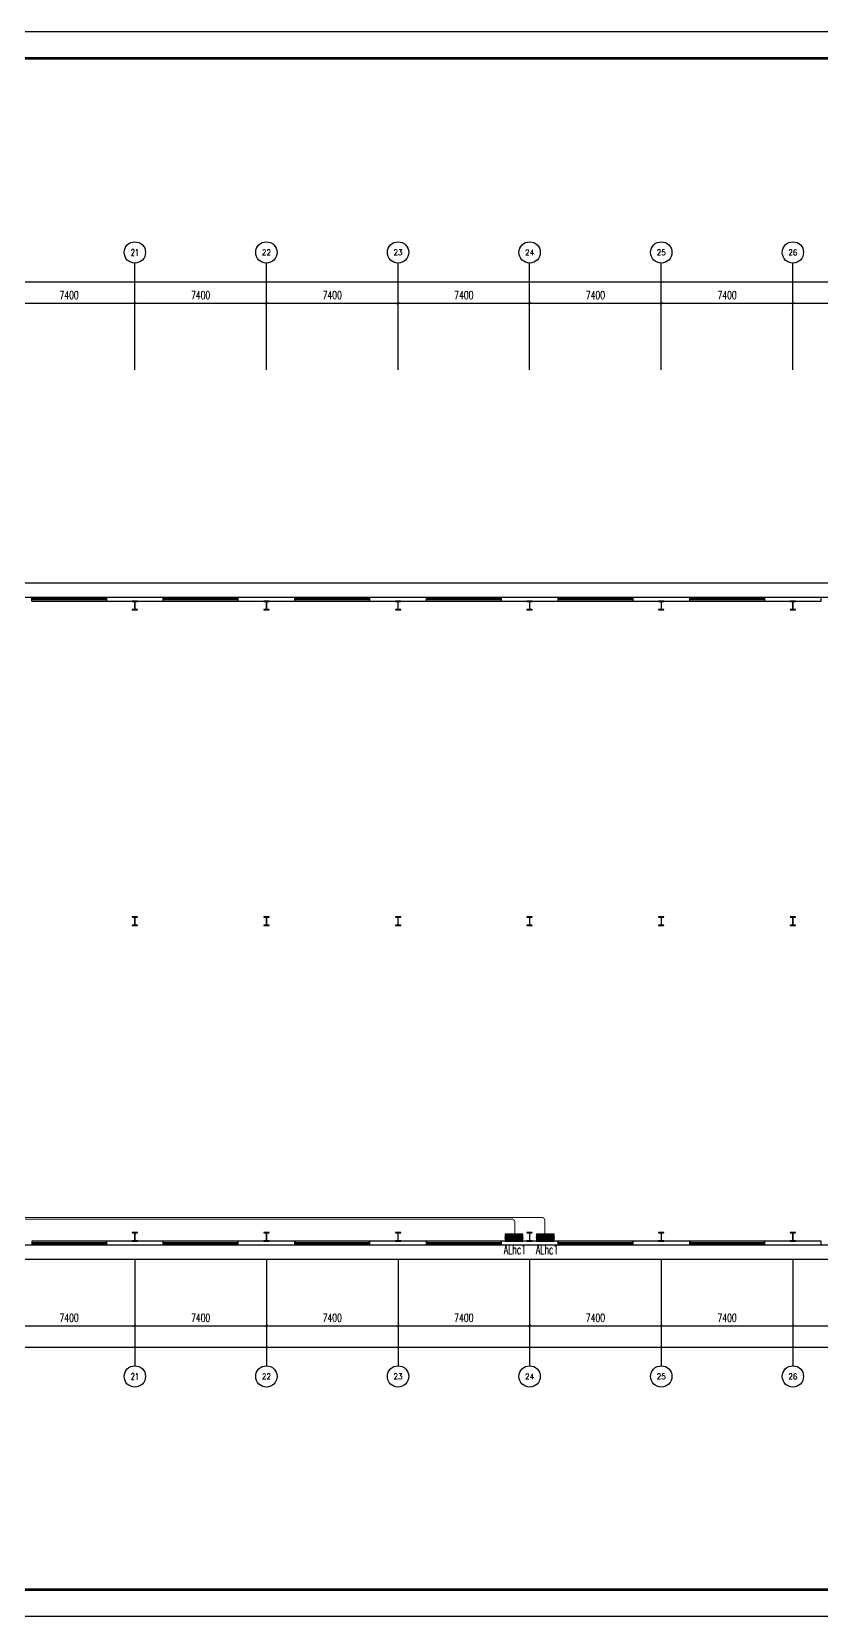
# Model space of a CAD drawing. Extents: x 1751103 to 2598738, y -609732 to 659428.
# Drawn here: x 2250048 to 2294448, y -166613 to -77513 of the extents above; entities that cross this region are included whole.
import ezdxf
from ezdxf.enums import TextEntityAlignment as Align

# ---------------------------------------------------------------- set-up
doc = ezdxf.new("R2010")
doc.units = 0
doc.header["$LTSCALE"] = 1000
doc.header["$MEASUREMENT"] = 0
doc.layers.get('0').update_dxf_attribs({"linetype": 'CONTINUOUS'})
doc.layers.get('DEFPOINTS').update_dxf_attribs({"linetype": 'CONTINUOUS'})
for name, color, linetype in [('AXIS', 3, 'CONTINUOUS'), ('AXIS_TEXT', 7, 'CONTINUOUS'), ('COLUMN', 99, 'CONTINUOUS'), ('EQUIP-箱柜', 3, 'CONTINUOUS'), ('GROUND', 2, 'CONTINUOUS'), ('PUB_TITLE', 4, 'CONTINUOUS'), ('WALL', 9, 'CONTINUOUS'), ('WINDOW', 99, 'CONTINUOUS'), ('WIRE-照明', 1, 'CONTINUOUS')]:
    doc.layers.add(name, color=color, linetype=linetype)
doc.styles.add('_TCH_AXIS', font='COMPLEX', dxfattribs={"bigfont": 'GBCBIG'})
doc.styles.add('_TCH_LABEL', font='COMPLEX', dxfattribs={"bigfont": 'GBCBIG'})
doc.styles.add('COMPLEX', font='COMPLEX')
doc.styles.add('DIM_FONT', font='SIMPLEX', dxfattribs={"width": 0.7, "bigfont": 'GBCBIG'})
doc.styles.add('STY53', font='COMPLEX', dxfattribs={"width": 0.6, "bigfont": 'HZTXT'})
doc.dimstyles.new('DIMN150', dxfattribs={"dimscale": 1.5, "dimtxt": 300, "dimasz": 100, "dimexe": 250, "dimexo": 300, "dimgap": 150, "dimtad": 1, "dimdec": 0, "dimzin": 0, "dimtxsty": 'DIM_FONT', "dimblk": 'ARCHTICK', "dimcen": 0.09, "dimclrt": 7, "dimazin": 3, "dimtfac": 1, "dimtdec": 0, "dimtix": 1, "dimtmove": 0, "dimatfit": 3, "dimtolj": 1, "dimtzin": 0})

# ---------------------------------------------------------------- blocks, each defined once
blk = doc.blocks.new('$WINLIB2D$00000001')
for p, q in [((-0.5, 0.5), (0.5, 0.5)), ((-0.5, 0.5), (-0.5, -0.5)), ((0.5, -0.5), (0.5, 0.5)), ((0.5, 0.167), (-0.5, 0.167)), ((0.5, -0.167), (-0.5, -0.167)), ((-0.5, -0.5), (0.5, -0.5))]:
    blk.add_line(p, q)
blk = doc.blocks.new('_AXISO')
blk.add_circle((0, 0), 0.5)
at = {"layer": 'AXIS_TEXT', "style": 'COMPLEX', "width": 1.041667}
blk.add_attdef('A', text='', height=0.56, dxfattribs=at).set_placement((-0.25, -0.28), (0.25, -0.28), align=Align.FIT)
blk = doc.blocks.new('_ARCHTICK')
at = {"color": 0, "linetype": 'BYBLOCK', "const_width": 0.15}
blk.add_lwpolyline([(-0.5, -0.5), (0.5, 0.5)], dxfattribs=at)
blk = doc.blocks.new('*D46')
at = {"layer": 'AXIS', "color": 0}
for p, q in [((2107648, 43042), (2107648, 38167)), ((2315248, 43042), (2315248, 38167)), ((2107648, 38542), (2315248, 38542))]:
    blk.add_line(p, q, dxfattribs=at)
at = {"layer": 'DEFPOINTS', "color": 0}
for p in [(2107648, 43492), (2315248, 43492), (2315248, 38542)]:
    blk.add_point(p, dxfattribs=at)
at = {"layer": 'AXIS', "color": 0, "xscale": 150, "yscale": 150, "zscale": 150, "rotation": 180}
blk.add_blockref('_ARCHTICK', (2107648, 38542), dxfattribs=at)
at = {"layer": 'AXIS', "color": 0, "xscale": 150, "yscale": 150, "zscale": 150}
blk.add_blockref('_ARCHTICK', (2315248, 38542), dxfattribs=at)
at = {"layer": 'AXIS', "color": 7, "insert": (2211448, 38992), "char_height": 450, "attachment_point": 5, "style": 'DIM_FONT'}
blk.add_mtext('\\A1;207600', dxfattribs=at)
blk = doc.blocks.new('*D67')
at = {"layer": 'AXIS', "color": 0}
for p, q in [((2248448, 43042), (2248448, 39367)), ((2255848, 43042), (2255848, 39367)), ((2248448, 39742), (2255848, 39742))]:
    blk.add_line(p, q, dxfattribs=at)
at = {"layer": 'DEFPOINTS', "color": 0}
for p in [(2248448, 43492), (2255848, 43492), (2255848, 39742)]:
    blk.add_point(p, dxfattribs=at)
at = {"layer": 'AXIS', "color": 0, "xscale": 150, "yscale": 150, "zscale": 150, "rotation": 180}
blk.add_blockref('_ARCHTICK', (2248448, 39742), dxfattribs=at)
at = {"layer": 'AXIS', "color": 0, "xscale": 150, "yscale": 150, "zscale": 150}
blk.add_blockref('_ARCHTICK', (2255848, 39742), dxfattribs=at)
at = {"layer": 'AXIS', "color": 7, "insert": (2252148, 40192), "char_height": 450, "attachment_point": 5, "style": 'DIM_FONT'}
blk.add_mtext('\\A1;7400', dxfattribs=at)
blk = doc.blocks.new('*D68')
at = {"layer": 'AXIS', "color": 0}
for p, q in [((2255848, 43042), (2255848, 39367)), ((2263248, 43042), (2263248, 39367)), ((2255848, 39742), (2263248, 39742))]:
    blk.add_line(p, q, dxfattribs=at)
at = {"layer": 'DEFPOINTS', "color": 0}
for p in [(2255848, 43492), (2263248, 43492), (2263248, 39742)]:
    blk.add_point(p, dxfattribs=at)
at = {"layer": 'AXIS', "color": 0, "xscale": 150, "yscale": 150, "zscale": 150, "rotation": 180}
blk.add_blockref('_ARCHTICK', (2255848, 39742), dxfattribs=at)
at = {"layer": 'AXIS', "color": 0, "xscale": 150, "yscale": 150, "zscale": 150}
blk.add_blockref('_ARCHTICK', (2263248, 39742), dxfattribs=at)
at = {"layer": 'AXIS', "color": 7, "insert": (2259548, 40192), "char_height": 450, "attachment_point": 5, "style": 'DIM_FONT'}
blk.add_mtext('\\A1;7400', dxfattribs=at)
blk = doc.blocks.new('*D69')
at = {"layer": 'AXIS', "color": 0}
for p, q in [((2263248, 43042), (2263248, 39367)), ((2270648, 43042), (2270648, 39367)), ((2263248, 39742), (2270648, 39742))]:
    blk.add_line(p, q, dxfattribs=at)
at = {"layer": 'DEFPOINTS', "color": 0}
for p in [(2263248, 43492), (2270648, 43492), (2270648, 39742)]:
    blk.add_point(p, dxfattribs=at)
at = {"layer": 'AXIS', "color": 0, "xscale": 150, "yscale": 150, "zscale": 150, "rotation": 180}
blk.add_blockref('_ARCHTICK', (2263248, 39742), dxfattribs=at)
at = {"layer": 'AXIS', "color": 0, "xscale": 150, "yscale": 150, "zscale": 150}
blk.add_blockref('_ARCHTICK', (2270648, 39742), dxfattribs=at)
at = {"layer": 'AXIS', "color": 7, "insert": (2266948, 40192), "char_height": 450, "attachment_point": 5, "style": 'DIM_FONT'}
blk.add_mtext('\\A1;7400', dxfattribs=at)
blk = doc.blocks.new('*D70')
at = {"layer": 'AXIS', "color": 0}
for p, q in [((2270648, 43042), (2270648, 39367)), ((2278048, 43042), (2278048, 39367)), ((2270648, 39742), (2278048, 39742))]:
    blk.add_line(p, q, dxfattribs=at)
at = {"layer": 'DEFPOINTS', "color": 0}
for p in [(2270648, 43492), (2278048, 43492), (2278048, 39742)]:
    blk.add_point(p, dxfattribs=at)
at = {"layer": 'AXIS', "color": 0, "xscale": 150, "yscale": 150, "zscale": 150, "rotation": 180}
blk.add_blockref('_ARCHTICK', (2270648, 39742), dxfattribs=at)
at = {"layer": 'AXIS', "color": 0, "xscale": 150, "yscale": 150, "zscale": 150}
blk.add_blockref('_ARCHTICK', (2278048, 39742), dxfattribs=at)
at = {"layer": 'AXIS', "color": 7, "insert": (2274348, 40192), "char_height": 450, "attachment_point": 5, "style": 'DIM_FONT'}
blk.add_mtext('\\A1;7400', dxfattribs=at)
blk = doc.blocks.new('*D71')
at = {"layer": 'AXIS', "color": 0}
for p, q in [((2278048, 43042), (2278048, 39367)), ((2285448, 43042), (2285448, 39367)), ((2278048, 39742), (2285448, 39742))]:
    blk.add_line(p, q, dxfattribs=at)
at = {"layer": 'DEFPOINTS', "color": 0}
for p in [(2278048, 43492), (2285448, 43492), (2285448, 39742)]:
    blk.add_point(p, dxfattribs=at)
at = {"layer": 'AXIS', "color": 0, "xscale": 150, "yscale": 150, "zscale": 150, "rotation": 180}
blk.add_blockref('_ARCHTICK', (2278048, 39742), dxfattribs=at)
at = {"layer": 'AXIS', "color": 0, "xscale": 150, "yscale": 150, "zscale": 150}
blk.add_blockref('_ARCHTICK', (2285448, 39742), dxfattribs=at)
at = {"layer": 'AXIS', "color": 7, "insert": (2281748, 40192), "char_height": 450, "attachment_point": 5, "style": 'DIM_FONT'}
blk.add_mtext('\\A1;7400', dxfattribs=at)
blk = doc.blocks.new('*D72')
at = {"layer": 'AXIS', "color": 0}
for p, q in [((2285448, 43042), (2285448, 39367)), ((2292848, 43042), (2292848, 39367)), ((2285448, 39742), (2292848, 39742))]:
    blk.add_line(p, q, dxfattribs=at)
at = {"layer": 'DEFPOINTS', "color": 0}
for p in [(2285448, 43492), (2292848, 43492), (2292848, 39742)]:
    blk.add_point(p, dxfattribs=at)
at = {"layer": 'AXIS', "color": 0, "xscale": 150, "yscale": 150, "zscale": 150, "rotation": 180}
blk.add_blockref('_ARCHTICK', (2285448, 39742), dxfattribs=at)
at = {"layer": 'AXIS', "color": 0, "xscale": 150, "yscale": 150, "zscale": 150}
blk.add_blockref('_ARCHTICK', (2292848, 39742), dxfattribs=at)
at = {"layer": 'AXIS', "color": 7, "insert": (2289148, 40192), "char_height": 450, "attachment_point": 5, "style": 'DIM_FONT'}
blk.add_mtext('\\A1;7400', dxfattribs=at)
blk = doc.blocks.new('*D73')
at = {"layer": 'AXIS', "color": 0}
for p, q in [((2292848, 43042), (2292848, 39367)), ((2300248, 43042), (2300248, 39367)), ((2292848, 39742), (2300248, 39742))]:
    blk.add_line(p, q, dxfattribs=at)
at = {"layer": 'DEFPOINTS', "color": 0}
for p in [(2292848, 43492), (2300248, 43492), (2300248, 39742)]:
    blk.add_point(p, dxfattribs=at)
at = {"layer": 'AXIS', "color": 0, "xscale": 150, "yscale": 150, "zscale": 150, "rotation": 180}
blk.add_blockref('_ARCHTICK', (2292848, 39742), dxfattribs=at)
at = {"layer": 'AXIS', "color": 0, "xscale": 150, "yscale": 150, "zscale": 150}
blk.add_blockref('_ARCHTICK', (2300248, 39742), dxfattribs=at)
at = {"layer": 'AXIS', "color": 7, "insert": (2296548, 40192), "char_height": 450, "attachment_point": 5, "style": 'DIM_FONT'}
blk.add_mtext('\\A1;7400', dxfattribs=at)
blk = doc.blocks.new('*D99')
at = {"layer": 'AXIS', "color": 0}
for p, q in [((2107648, 93942), (2107648, 98817)), ((2107648, 98442), (2315248, 98442)), ((2315248, 93942), (2315248, 98817))]:
    blk.add_line(p, q, dxfattribs=at)
at = {"layer": 'DEFPOINTS', "color": 0}
for p in [(2315248, 98442), (2107648, 93492), (2315248, 93492)]:
    blk.add_point(p, dxfattribs=at)
at = {"layer": 'AXIS', "color": 0, "xscale": 150, "yscale": 150, "zscale": 150, "rotation": 180}
blk.add_blockref('_ARCHTICK', (2107648, 98442), dxfattribs=at)
at = {"layer": 'AXIS', "color": 0, "xscale": 150, "yscale": 150, "zscale": 150}
blk.add_blockref('_ARCHTICK', (2315248, 98442), dxfattribs=at)
at = {"layer": 'AXIS', "color": 7, "insert": (2211448, 98892), "char_height": 450, "attachment_point": 5, "style": 'DIM_FONT'}
blk.add_mtext('\\A1;207600', dxfattribs=at)
blk = doc.blocks.new('*D120')
at = {"layer": 'AXIS', "color": 0}
for p, q in [((2248448, 93942), (2248448, 97617)), ((2248448, 97242), (2255848, 97242)), ((2255848, 93942), (2255848, 97617))]:
    blk.add_line(p, q, dxfattribs=at)
at = {"layer": 'DEFPOINTS', "color": 0}
for p in [(2255848, 97242), (2248448, 93492), (2255848, 93492)]:
    blk.add_point(p, dxfattribs=at)
at = {"layer": 'AXIS', "color": 0, "xscale": 150, "yscale": 150, "zscale": 150, "rotation": 180}
blk.add_blockref('_ARCHTICK', (2248448, 97242), dxfattribs=at)
at = {"layer": 'AXIS', "color": 0, "xscale": 150, "yscale": 150, "zscale": 150}
blk.add_blockref('_ARCHTICK', (2255848, 97242), dxfattribs=at)
at = {"layer": 'AXIS', "color": 7, "insert": (2252148, 97692), "char_height": 450, "attachment_point": 5, "style": 'DIM_FONT'}
blk.add_mtext('\\A1;7400', dxfattribs=at)
blk = doc.blocks.new('*D121')
at = {"layer": 'AXIS', "color": 0}
for p, q in [((2255848, 93942), (2255848, 97617)), ((2255848, 97242), (2263248, 97242)), ((2263248, 93942), (2263248, 97617))]:
    blk.add_line(p, q, dxfattribs=at)
at = {"layer": 'DEFPOINTS', "color": 0}
for p in [(2263248, 97242), (2255848, 93492), (2263248, 93492)]:
    blk.add_point(p, dxfattribs=at)
at = {"layer": 'AXIS', "color": 0, "xscale": 150, "yscale": 150, "zscale": 150, "rotation": 180}
blk.add_blockref('_ARCHTICK', (2255848, 97242), dxfattribs=at)
at = {"layer": 'AXIS', "color": 0, "xscale": 150, "yscale": 150, "zscale": 150}
blk.add_blockref('_ARCHTICK', (2263248, 97242), dxfattribs=at)
at = {"layer": 'AXIS', "color": 7, "insert": (2259548, 97692), "char_height": 450, "attachment_point": 5, "style": 'DIM_FONT'}
blk.add_mtext('\\A1;7400', dxfattribs=at)
blk = doc.blocks.new('*D122')
at = {"layer": 'AXIS', "color": 0}
for p, q in [((2263248, 93942), (2263248, 97617)), ((2263248, 97242), (2270648, 97242)), ((2270648, 93942), (2270648, 97617))]:
    blk.add_line(p, q, dxfattribs=at)
at = {"layer": 'DEFPOINTS', "color": 0}
for p in [(2270648, 97242), (2263248, 93492), (2270648, 93492)]:
    blk.add_point(p, dxfattribs=at)
at = {"layer": 'AXIS', "color": 0, "xscale": 150, "yscale": 150, "zscale": 150, "rotation": 180}
blk.add_blockref('_ARCHTICK', (2263248, 97242), dxfattribs=at)
at = {"layer": 'AXIS', "color": 0, "xscale": 150, "yscale": 150, "zscale": 150}
blk.add_blockref('_ARCHTICK', (2270648, 97242), dxfattribs=at)
at = {"layer": 'AXIS', "color": 7, "insert": (2266948, 97692), "char_height": 450, "attachment_point": 5, "style": 'DIM_FONT'}
blk.add_mtext('\\A1;7400', dxfattribs=at)
blk = doc.blocks.new('*D123')
at = {"layer": 'AXIS', "color": 0}
for p, q in [((2270648, 93942), (2270648, 97617)), ((2270648, 97242), (2278048, 97242)), ((2278048, 93942), (2278048, 97617))]:
    blk.add_line(p, q, dxfattribs=at)
at = {"layer": 'DEFPOINTS', "color": 0}
for p in [(2278048, 97242), (2270648, 93492), (2278048, 93492)]:
    blk.add_point(p, dxfattribs=at)
at = {"layer": 'AXIS', "color": 0, "xscale": 150, "yscale": 150, "zscale": 150, "rotation": 180}
blk.add_blockref('_ARCHTICK', (2270648, 97242), dxfattribs=at)
at = {"layer": 'AXIS', "color": 0, "xscale": 150, "yscale": 150, "zscale": 150}
blk.add_blockref('_ARCHTICK', (2278048, 97242), dxfattribs=at)
at = {"layer": 'AXIS', "color": 7, "insert": (2274348, 97692), "char_height": 450, "attachment_point": 5, "style": 'DIM_FONT'}
blk.add_mtext('\\A1;7400', dxfattribs=at)
blk = doc.blocks.new('*D124')
at = {"layer": 'AXIS', "color": 0}
for p, q in [((2278048, 93942), (2278048, 97617)), ((2278048, 97242), (2285448, 97242)), ((2285448, 93942), (2285448, 97617))]:
    blk.add_line(p, q, dxfattribs=at)
at = {"layer": 'DEFPOINTS', "color": 0}
for p in [(2285448, 97242), (2278048, 93492), (2285448, 93492)]:
    blk.add_point(p, dxfattribs=at)
at = {"layer": 'AXIS', "color": 0, "xscale": 150, "yscale": 150, "zscale": 150, "rotation": 180}
blk.add_blockref('_ARCHTICK', (2278048, 97242), dxfattribs=at)
at = {"layer": 'AXIS', "color": 0, "xscale": 150, "yscale": 150, "zscale": 150}
blk.add_blockref('_ARCHTICK', (2285448, 97242), dxfattribs=at)
at = {"layer": 'AXIS', "color": 7, "insert": (2281748, 97692), "char_height": 450, "attachment_point": 5, "style": 'DIM_FONT'}
blk.add_mtext('\\A1;7400', dxfattribs=at)
blk = doc.blocks.new('*D125')
at = {"layer": 'AXIS', "color": 0}
for p, q in [((2285448, 93942), (2285448, 97617)), ((2285448, 97242), (2292848, 97242)), ((2292848, 93942), (2292848, 97617))]:
    blk.add_line(p, q, dxfattribs=at)
at = {"layer": 'DEFPOINTS', "color": 0}
for p in [(2292848, 97242), (2285448, 93492), (2292848, 93492)]:
    blk.add_point(p, dxfattribs=at)
at = {"layer": 'AXIS', "color": 0, "xscale": 150, "yscale": 150, "zscale": 150, "rotation": 180}
blk.add_blockref('_ARCHTICK', (2285448, 97242), dxfattribs=at)
at = {"layer": 'AXIS', "color": 0, "xscale": 150, "yscale": 150, "zscale": 150}
blk.add_blockref('_ARCHTICK', (2292848, 97242), dxfattribs=at)
at = {"layer": 'AXIS', "color": 7, "insert": (2289148, 97692), "char_height": 450, "attachment_point": 5, "style": 'DIM_FONT'}
blk.add_mtext('\\A1;7400', dxfattribs=at)
blk = doc.blocks.new('*D126')
at = {"layer": 'AXIS', "color": 0}
for p, q in [((2292848, 93942), (2292848, 97617)), ((2292848, 97242), (2300248, 97242)), ((2300248, 93942), (2300248, 97617))]:
    blk.add_line(p, q, dxfattribs=at)
at = {"layer": 'DEFPOINTS', "color": 0}
for p in [(2300248, 97242), (2292848, 93492), (2300248, 93492)]:
    blk.add_point(p, dxfattribs=at)
at = {"layer": 'AXIS', "color": 0, "xscale": 150, "yscale": 150, "zscale": 150, "rotation": 180}
blk.add_blockref('_ARCHTICK', (2292848, 97242), dxfattribs=at)
at = {"layer": 'AXIS', "color": 0, "xscale": 150, "yscale": 150, "zscale": 150}
blk.add_blockref('_ARCHTICK', (2300248, 97242), dxfattribs=at)
at = {"layer": 'AXIS', "color": 7, "insert": (2296548, 97692), "char_height": 450, "attachment_point": 5, "style": 'DIM_FONT'}
blk.add_mtext('\\A1;7400', dxfattribs=at)
blk = doc.blocks.new('*X22')
at = {"color": 0}
for p, q in [((-250, 33), (-83, 200)), ((-250, 68), (-118, 200)), ((-250, 104), (-154, 200)), ((-250, 139), (-189, 200)), ((-250, 174), (-224, 200)), ((-247, 0), (-47, 200)), ((-212, 0), (-12, 200)), ((-177, 0), (23, 200)), ((-141, 0), (59, 200)), ((-106, 0), (94, 200)), ((-71, 0), (129, 200)), ((-35, 0), (165, 200)), ((0, 0), (200, 200)), ((35, 0), (235, 200)), ((71, 0), (250, 179)), ((106, 0), (250, 144)), ((141, 0), (250, 109)), ((177, 0), (250, 73)), ((212, 0), (250, 38)), ((247, 0), (250, 3))]:
    blk.add_line(p, q, dxfattribs=at)
blk = doc.blocks.new('$EQUIP$00001421')
for p, q in [((0.75, 0.6), (-0.75, 0.6)), ((-0.75, 0.6), (-0.75, 0)), ((-0.75, 0), (0.75, 0)), ((0.75, 0), (0.75, 0.6))]:
    blk.add_line(p, q)
at = {"const_width": 0.6}
blk.add_lwpolyline([(-0.75, 0.3), (0.75, 0.3)], dxfattribs=at)
for p in [(-0.75, 0.3), (0, 0.6), (0, 0), (0.75, 0.3)]:
    blk.add_point(p)
at = {"xscale": 0.00300000000061118, "yscale": 0.00300000000061118, "zscale": 0.003}
blk.add_blockref('*X22', (0, 0), dxfattribs=at)
at = {"style": '_TCH_LABEL', "flags": 9}
blk.add_attdef('A', (0, 0), '', height=0.00002, dxfattribs=at)
blk = doc.blocks.new('W2')
at = {"layer": 'AXIS', "color": 8}
for p, q in [((2255847.9, 93491.5), (2255847.9, 99491.5)), ((2263247.9, 93491.5), (2263247.9, 99491.5)), ((2270647.9, 93491.5), (2270647.9, 99491.5)), ((2278047.9, 93491.5), (2278047.9, 99491.5)), ((2285447.9, 93491.5), (2285447.9, 99491.5)), ((2292847.9, 93491.5), (2292847.9, 99491.5)), ((2255847.9, 43491.5), (2255847.9, 37491.5)), ((2263247.9, 43491.5), (2263247.9, 37491.5)), ((2270647.9, 43491.5), (2270647.9, 37491.5)), ((2278047.9, 43491.5), (2278047.9, 37491.5)), ((2285447.9, 43491.5), (2285447.9, 37491.5)), ((2292847.9, 43491.5), (2292847.9, 37491.5))]:
    blk.add_line(p, q, dxfattribs=at)
at = {"layer": 'COLUMN', "color": 8}
for p, q in [((2255997.9, 80491.5), (2255697.9, 80491.5)), ((2255697.9, 80491.5), (2255697.9, 80473.5)), ((2255697.9, 80473.5), (2255837.9, 80473.5)), ((2255837.9, 80473.5), (2255842.9, 80468.5)), ((2255842.9, 80468.5), (2255842.9, 80014.5)), ((2255852.9, 80468.5), (2255857.9, 80473.5)), ((2255852.9, 80014.5), (2255852.9, 80468.5)), ((2255857.9, 80473.5), (2255997.9, 80473.5)), ((2255997.9, 80473.5), (2255997.9, 80491.5)), ((2263397.9, 80491.5), (2263097.9, 80491.5)), ((2263097.9, 80491.5), (2263097.9, 80473.5)), ((2263097.9, 80473.5), (2263237.9, 80473.5)), ((2263237.9, 80473.5), (2263242.9, 80468.5)), ((2263242.9, 80468.5), (2263242.9, 80014.5)), ((2263252.9, 80468.5), (2263257.9, 80473.5)), ((2263252.9, 80014.5), (2263252.9, 80468.5)), ((2263257.9, 80473.5), (2263397.9, 80473.5)), ((2263397.9, 80473.5), (2263397.9, 80491.5)), ((2270797.9, 80491.5), (2270497.9, 80491.5)), ((2270497.9, 80491.5), (2270497.9, 80473.5)), ((2270497.9, 80473.5), (2270637.9, 80473.5)), ((2270637.9, 80473.5), (2270642.9, 80468.5)), ((2270642.9, 80468.5), (2270642.9, 80014.5)), ((2270652.9, 80468.5), (2270657.9, 80473.5)), ((2270652.9, 80014.5), (2270652.9, 80468.5)), ((2270657.9, 80473.5), (2270797.9, 80473.5)), ((2270797.9, 80473.5), (2270797.9, 80491.5)), ((2278197.9, 80491.5), (2277897.9, 80491.5)), ((2277897.9, 80491.5), (2277897.9, 80473.5)), ((2277897.9, 80473.5), (2278037.9, 80473.5)), ((2278037.9, 80473.5), (2278042.9, 80468.5)), ((2278042.9, 80468.5), (2278042.9, 80014.5)), ((2278052.9, 80468.5), (2278057.9, 80473.5)), ((2278052.9, 80014.5), (2278052.9, 80468.5)), ((2278057.9, 80473.5), (2278197.9, 80473.5)), ((2278197.9, 80473.5), (2278197.9, 80491.5)), ((2285597.9, 80491.5), (2285297.9, 80491.5)), ((2285297.9, 80491.5), (2285297.9, 80473.5)), ((2285297.9, 80473.5), (2285437.9, 80473.5)), ((2285437.9, 80473.5), (2285442.9, 80468.5)), ((2285442.9, 80468.5), (2285442.9, 80014.5)), ((2285452.9, 80468.5), (2285457.9, 80473.5)), ((2285452.9, 80014.5), (2285452.9, 80468.5)), ((2285457.9, 80473.5), (2285597.9, 80473.5)), ((2285597.9, 80473.5), (2285597.9, 80491.5)), ((2292997.9, 80491.5), (2292697.9, 80491.5)), ((2292697.9, 80491.5), (2292697.9, 80473.5)), ((2292697.9, 80473.5), (2292837.9, 80473.5)), ((2292837.9, 80473.5), (2292842.9, 80468.5)), ((2292842.9, 80468.5), (2292842.9, 80014.5)), ((2292852.9, 80468.5), (2292857.9, 80473.5)), ((2292852.9, 80014.5), (2292852.9, 80468.5)), ((2292857.9, 80473.5), (2292997.9, 80473.5)), ((2292997.9, 80473.5), (2292997.9, 80491.5)), ((2255837.9, 80009.5), (2255697.9, 80009.5)), ((2255697.9, 80009.5), (2255697.9, 79991.5)), ((2255697.9, 79991.5), (2255997.9, 79991.5)), ((2255842.9, 80014.5), (2255837.9, 80009.5)), ((2255857.9, 80009.5), (2255852.9, 80014.5)), ((2255997.9, 80009.5), (2255857.9, 80009.5)), ((2255997.9, 79991.5), (2255997.9, 80009.5)), ((2263237.9, 80009.5), (2263097.9, 80009.5)), ((2263097.9, 80009.5), (2263097.9, 79991.5)), ((2263097.9, 79991.5), (2263397.9, 79991.5)), ((2263242.9, 80014.5), (2263237.9, 80009.5)), ((2263257.9, 80009.5), (2263252.9, 80014.5)), ((2263397.9, 80009.5), (2263257.9, 80009.5)), ((2263397.9, 79991.5), (2263397.9, 80009.5)), ((2270637.9, 80009.5), (2270497.9, 80009.5)), ((2270497.9, 80009.5), (2270497.9, 79991.5)), ((2270497.9, 79991.5), (2270797.9, 79991.5)), ((2270642.9, 80014.5), (2270637.9, 80009.5)), ((2270657.9, 80009.5), (2270652.9, 80014.5)), ((2270797.9, 80009.5), (2270657.9, 80009.5)), ((2270797.9, 79991.5), (2270797.9, 80009.5)), ((2278037.9, 80009.5), (2277897.9, 80009.5)), ((2277897.9, 80009.5), (2277897.9, 79991.5)), ((2277897.9, 79991.5), (2278197.9, 79991.5)), ((2278042.9, 80014.5), (2278037.9, 80009.5)), ((2278057.9, 80009.5), (2278052.9, 80014.5)), ((2278197.9, 80009.5), (2278057.9, 80009.5)), ((2278197.9, 79991.5), (2278197.9, 80009.5)), ((2285437.9, 80009.5), (2285297.9, 80009.5)), ((2285297.9, 80009.5), (2285297.9, 79991.5)), ((2285297.9, 79991.5), (2285597.9, 79991.5)), ((2285442.9, 80014.5), (2285437.9, 80009.5)), ((2285457.9, 80009.5), (2285452.9, 80014.5)), ((2285597.9, 80009.5), (2285457.9, 80009.5)), ((2285597.9, 79991.5), (2285597.9, 80009.5)), ((2292837.9, 80009.5), (2292697.9, 80009.5)), ((2292697.9, 80009.5), (2292697.9, 79991.5)), ((2292697.9, 79991.5), (2292997.9, 79991.5)), ((2292842.9, 80014.5), (2292837.9, 80009.5)), ((2292857.9, 80009.5), (2292852.9, 80014.5)), ((2292997.9, 80009.5), (2292857.9, 80009.5)), ((2292997.9, 79991.5), (2292997.9, 80009.5)), ((2255997.9, 62741.5), (2255697.9, 62741.5)), ((2255697.9, 62741.5), (2255697.9, 62723.5)), ((2255697.9, 62723.5), (2255837.9, 62723.5)), ((2255837.9, 62723.5), (2255842.9, 62718.5)), ((2255842.9, 62718.5), (2255842.9, 62264.5)), ((2255852.9, 62718.5), (2255857.9, 62723.5)), ((2255852.9, 62264.5), (2255852.9, 62718.5)), ((2255857.9, 62723.5), (2255997.9, 62723.5)), ((2255997.9, 62723.5), (2255997.9, 62741.5)), ((2263397.9, 62741.5), (2263097.9, 62741.5)), ((2263097.9, 62741.5), (2263097.9, 62723.5)), ((2263097.9, 62723.5), (2263237.9, 62723.5)), ((2263237.9, 62723.5), (2263242.9, 62718.5)), ((2263242.9, 62718.5), (2263242.9, 62264.5)), ((2263252.9, 62718.5), (2263257.9, 62723.5)), ((2263252.9, 62264.5), (2263252.9, 62718.5)), ((2263257.9, 62723.5), (2263397.9, 62723.5)), ((2263397.9, 62723.5), (2263397.9, 62741.5)), ((2270797.9, 62741.5), (2270497.9, 62741.5)), ((2270497.9, 62741.5), (2270497.9, 62723.5)), ((2270497.9, 62723.5), (2270637.9, 62723.5)), ((2270637.9, 62723.5), (2270642.9, 62718.5)), ((2270642.9, 62718.5), (2270642.9, 62264.5)), ((2270652.9, 62718.5), (2270657.9, 62723.5)), ((2270652.9, 62264.5), (2270652.9, 62718.5)), ((2270657.9, 62723.5), (2270797.9, 62723.5)), ((2270797.9, 62723.5), (2270797.9, 62741.5)), ((2278197.9, 62741.5), (2277897.9, 62741.5)), ((2277897.9, 62741.5), (2277897.9, 62723.5)), ((2277897.9, 62723.5), (2278037.9, 62723.5)), ((2278037.9, 62723.5), (2278042.9, 62718.5)), ((2278042.9, 62718.5), (2278042.9, 62264.5)), ((2278052.9, 62718.5), (2278057.9, 62723.5)), ((2278052.9, 62264.5), (2278052.9, 62718.5)), ((2278057.9, 62723.5), (2278197.9, 62723.5)), ((2278197.9, 62723.5), (2278197.9, 62741.5)), ((2285597.9, 62741.5), (2285297.9, 62741.5)), ((2285297.9, 62741.5), (2285297.9, 62723.5)), ((2285297.9, 62723.5), (2285437.9, 62723.5)), ((2285437.9, 62723.5), (2285442.9, 62718.5)), ((2285442.9, 62718.5), (2285442.9, 62264.5)), ((2285452.9, 62718.5), (2285457.9, 62723.5)), ((2285452.9, 62264.5), (2285452.9, 62718.5)), ((2285457.9, 62723.5), (2285597.9, 62723.5)), ((2285597.9, 62723.5), (2285597.9, 62741.5)), ((2292997.9, 62741.5), (2292697.9, 62741.5)), ((2292697.9, 62741.5), (2292697.9, 62723.5)), ((2292697.9, 62723.5), (2292837.9, 62723.5)), ((2292837.9, 62723.5), (2292842.9, 62718.5)), ((2292842.9, 62718.5), (2292842.9, 62264.5)), ((2292852.9, 62718.5), (2292857.9, 62723.5)), ((2292852.9, 62264.5), (2292852.9, 62718.5)), ((2292857.9, 62723.5), (2292997.9, 62723.5)), ((2292997.9, 62723.5), (2292997.9, 62741.5)), ((2255837.9, 62259.5), (2255697.9, 62259.5)), ((2255697.9, 62259.5), (2255697.9, 62241.5)), ((2255697.9, 62241.5), (2255997.9, 62241.5)), ((2255842.9, 62264.5), (2255837.9, 62259.5)), ((2255857.9, 62259.5), (2255852.9, 62264.5)), ((2255997.9, 62259.5), (2255857.9, 62259.5)), ((2255997.9, 62241.5), (2255997.9, 62259.5)), ((2263237.9, 62259.5), (2263097.9, 62259.5)), ((2263097.9, 62259.5), (2263097.9, 62241.5)), ((2263097.9, 62241.5), (2263397.9, 62241.5)), ((2263242.9, 62264.5), (2263237.9, 62259.5)), ((2263257.9, 62259.5), (2263252.9, 62264.5)), ((2263397.9, 62259.5), (2263257.9, 62259.5)), ((2263397.9, 62241.5), (2263397.9, 62259.5)), ((2270637.9, 62259.5), (2270497.9, 62259.5)), ((2270497.9, 62259.5), (2270497.9, 62241.5)), ((2270497.9, 62241.5), (2270797.9, 62241.5)), ((2270642.9, 62264.5), (2270637.9, 62259.5)), ((2270657.9, 62259.5), (2270652.9, 62264.5)), ((2270797.9, 62259.5), (2270657.9, 62259.5)), ((2270797.9, 62241.5), (2270797.9, 62259.5)), ((2278037.9, 62259.5), (2277897.9, 62259.5)), ((2277897.9, 62259.5), (2277897.9, 62241.5)), ((2277897.9, 62241.5), (2278197.9, 62241.5)), ((2278042.9, 62264.5), (2278037.9, 62259.5)), ((2278057.9, 62259.5), (2278052.9, 62264.5)), ((2278197.9, 62259.5), (2278057.9, 62259.5)), ((2278197.9, 62241.5), (2278197.9, 62259.5)), ((2285437.9, 62259.5), (2285297.9, 62259.5)), ((2285297.9, 62259.5), (2285297.9, 62241.5)), ((2285297.9, 62241.5), (2285597.9, 62241.5)), ((2285442.9, 62264.5), (2285437.9, 62259.5)), ((2285457.9, 62259.5), (2285452.9, 62264.5)), ((2285597.9, 62259.5), (2285457.9, 62259.5)), ((2285597.9, 62241.5), (2285597.9, 62259.5)), ((2292837.9, 62259.5), (2292697.9, 62259.5)), ((2292697.9, 62259.5), (2292697.9, 62241.5)), ((2292697.9, 62241.5), (2292997.9, 62241.5)), ((2292842.9, 62264.5), (2292837.9, 62259.5)), ((2292857.9, 62259.5), (2292852.9, 62264.5)), ((2292997.9, 62259.5), (2292857.9, 62259.5)), ((2292997.9, 62241.5), (2292997.9, 62259.5)), ((2255997.9, 44991.5), (2255697.9, 44991.5)), ((2255697.9, 44991.5), (2255697.9, 44973.5)), ((2255697.9, 44973.5), (2255837.9, 44973.5)), ((2255837.9, 44973.5), (2255842.9, 44968.5)), ((2255842.9, 44968.5), (2255842.9, 44514.5)), ((2255852.9, 44968.5), (2255857.9, 44973.5)), ((2255852.9, 44514.5), (2255852.9, 44968.5)), ((2255857.9, 44973.5), (2255997.9, 44973.5)), ((2255997.9, 44973.5), (2255997.9, 44991.5)), ((2263397.9, 44991.5), (2263097.9, 44991.5)), ((2263097.9, 44991.5), (2263097.9, 44973.5)), ((2263097.9, 44973.5), (2263237.9, 44973.5)), ((2263237.9, 44973.5), (2263242.9, 44968.5)), ((2263242.9, 44968.5), (2263242.9, 44514.5)), ((2263252.9, 44968.5), (2263257.9, 44973.5)), ((2263252.9, 44514.5), (2263252.9, 44968.5)), ((2263257.9, 44973.5), (2263397.9, 44973.5)), ((2263397.9, 44973.5), (2263397.9, 44991.5)), ((2270797.9, 44991.5), (2270497.9, 44991.5)), ((2270497.9, 44991.5), (2270497.9, 44973.5)), ((2270497.9, 44973.5), (2270637.9, 44973.5)), ((2270637.9, 44973.5), (2270642.9, 44968.5)), ((2270642.9, 44968.5), (2270642.9, 44514.5)), ((2270652.9, 44968.5), (2270657.9, 44973.5)), ((2270652.9, 44514.5), (2270652.9, 44968.5)), ((2270657.9, 44973.5), (2270797.9, 44973.5)), ((2270797.9, 44973.5), (2270797.9, 44991.5)), ((2278197.9, 44991.5), (2277897.9, 44991.5)), ((2277897.9, 44991.5), (2277897.9, 44973.5)), ((2277897.9, 44973.5), (2278037.9, 44973.5)), ((2278037.9, 44973.5), (2278042.9, 44968.5)), ((2278042.9, 44968.5), (2278042.9, 44514.5)), ((2278052.9, 44968.5), (2278057.9, 44973.5)), ((2278052.9, 44514.5), (2278052.9, 44968.5)), ((2278057.9, 44973.5), (2278197.9, 44973.5)), ((2278197.9, 44973.5), (2278197.9, 44991.5)), ((2285597.9, 44991.5), (2285297.9, 44991.5)), ((2285297.9, 44991.5), (2285297.9, 44973.5)), ((2285297.9, 44973.5), (2285437.9, 44973.5)), ((2285437.9, 44973.5), (2285442.9, 44968.5)), ((2285442.9, 44968.5), (2285442.9, 44514.5)), ((2285452.9, 44968.5), (2285457.9, 44973.5)), ((2285452.9, 44514.5), (2285452.9, 44968.5)), ((2285457.9, 44973.5), (2285597.9, 44973.5)), ((2285597.9, 44973.5), (2285597.9, 44991.5)), ((2292997.9, 44991.5), (2292697.9, 44991.5)), ((2292697.9, 44991.5), (2292697.9, 44973.5)), ((2292697.9, 44973.5), (2292837.9, 44973.5)), ((2292837.9, 44973.5), (2292842.9, 44968.5)), ((2292842.9, 44968.5), (2292842.9, 44514.5)), ((2292852.9, 44968.5), (2292857.9, 44973.5)), ((2292852.9, 44514.5), (2292852.9, 44968.5)), ((2292857.9, 44973.5), (2292997.9, 44973.5)), ((2292997.9, 44973.5), (2292997.9, 44991.5)), ((2255837.9, 44509.5), (2255697.9, 44509.5)), ((2255697.9, 44509.5), (2255697.9, 44491.5)), ((2255697.9, 44491.5), (2255997.9, 44491.5)), ((2255842.9, 44514.5), (2255837.9, 44509.5)), ((2255857.9, 44509.5), (2255852.9, 44514.5)), ((2255997.9, 44509.5), (2255857.9, 44509.5)), ((2255997.9, 44491.5), (2255997.9, 44509.5)), ((2263237.9, 44509.5), (2263097.9, 44509.5)), ((2263097.9, 44509.5), (2263097.9, 44491.5)), ((2263097.9, 44491.5), (2263397.9, 44491.5)), ((2263242.9, 44514.5), (2263237.9, 44509.5)), ((2263257.9, 44509.5), (2263252.9, 44514.5)), ((2263397.9, 44509.5), (2263257.9, 44509.5)), ((2263397.9, 44491.5), (2263397.9, 44509.5)), ((2270637.9, 44509.5), (2270497.9, 44509.5)), ((2270497.9, 44509.5), (2270497.9, 44491.5)), ((2270497.9, 44491.5), (2270797.9, 44491.5)), ((2270642.9, 44514.5), (2270637.9, 44509.5)), ((2270657.9, 44509.5), (2270652.9, 44514.5)), ((2270797.9, 44509.5), (2270657.9, 44509.5)), ((2270797.9, 44491.5), (2270797.9, 44509.5)), ((2278037.9, 44509.5), (2277897.9, 44509.5)), ((2277897.9, 44509.5), (2277897.9, 44491.5)), ((2277897.9, 44491.5), (2278197.9, 44491.5)), ((2278042.9, 44514.5), (2278037.9, 44509.5)), ((2278057.9, 44509.5), (2278052.9, 44514.5)), ((2278197.9, 44509.5), (2278057.9, 44509.5)), ((2278197.9, 44491.5), (2278197.9, 44509.5)), ((2285437.9, 44509.5), (2285297.9, 44509.5)), ((2285297.9, 44509.5), (2285297.9, 44491.5)), ((2285297.9, 44491.5), (2285597.9, 44491.5)), ((2285442.9, 44514.5), (2285437.9, 44509.5)), ((2285457.9, 44509.5), (2285452.9, 44514.5)), ((2285597.9, 44509.5), (2285457.9, 44509.5)), ((2285597.9, 44491.5), (2285597.9, 44509.5)), ((2292837.9, 44509.5), (2292697.9, 44509.5)), ((2292697.9, 44509.5), (2292697.9, 44491.5)), ((2292697.9, 44491.5), (2292997.9, 44491.5)), ((2292842.9, 44514.5), (2292837.9, 44509.5)), ((2292857.9, 44509.5), (2292852.9, 44514.5)), ((2292997.9, 44509.5), (2292857.9, 44509.5)), ((2292997.9, 44491.5), (2292997.9, 44509.5))]:
    blk.add_line(p, q, dxfattribs=at)
at = {"layer": 'GROUND', "color": 8}
for p, q in [((2316047.9, 81491.5), (2212597.9, 81491.5)), ((2315247.9, 80691.5), (2211797.9, 80691.5)), ((2203147.9, 44291.5), (2315247.9, 44291.5)), ((2203147.9, 43491.5), (2316047.9, 43491.5))]:
    blk.add_line(p, q, dxfattribs=at)
at = {"layer": 'WALL', "color": 8}
for p, q in [((2255847.9, 80691.5), (2254247.9, 80691.5)), ((2254247.9, 80691.5), (2254247.9, 80491.5)), ((2254247.9, 80491.5), (2255697.9, 80491.5)), ((2257447.9, 80691.5), (2255847.9, 80691.5)), ((2255997.9, 80491.5), (2257447.9, 80491.5)), ((2257447.9, 80491.5), (2257447.9, 80691.5)), ((2263247.9, 80691.5), (2261647.9, 80691.5)), ((2261647.9, 80691.5), (2261647.9, 80491.5)), ((2261647.9, 80491.5), (2263097.9, 80491.5)), ((2264847.9, 80691.5), (2263247.9, 80691.5)), ((2263397.9, 80491.5), (2264847.9, 80491.5)), ((2264847.9, 80491.5), (2264847.9, 80691.5)), ((2270647.9, 80691.5), (2269047.9, 80691.5)), ((2269047.9, 80691.5), (2269047.9, 80491.5)), ((2269047.9, 80491.5), (2270497.9, 80491.5)), ((2272247.9, 80691.5), (2270647.9, 80691.5)), ((2270797.9, 80491.5), (2272247.9, 80491.5)), ((2272247.9, 80491.5), (2272247.9, 80691.5)), ((2278047.9, 80691.5), (2276447.9, 80691.5)), ((2276447.9, 80691.5), (2276447.9, 80491.5)), ((2276447.9, 80491.5), (2277897.9, 80491.5)), ((2279647.9, 80691.5), (2278047.9, 80691.5)), ((2278197.9, 80491.5), (2279647.9, 80491.5)), ((2279647.9, 80491.5), (2279647.9, 80691.5)), ((2285447.9, 80691.5), (2283847.9, 80691.5)), ((2283847.9, 80691.5), (2283847.9, 80491.5)), ((2283847.9, 80491.5), (2285297.9, 80491.5)), ((2287047.9, 80691.5), (2285447.9, 80691.5)), ((2285597.9, 80491.5), (2287047.9, 80491.5)), ((2287047.9, 80491.5), (2287047.9, 80691.5)), ((2292847.9, 80691.5), (2291247.9, 80691.5)), ((2291247.9, 80691.5), (2291247.9, 80491.5)), ((2291247.9, 80491.5), (2292697.9, 80491.5)), ((2294447.9, 80691.5), (2292847.9, 80691.5)), ((2292997.9, 80491.5), (2294447.9, 80491.5)), ((2294447.9, 80491.5), (2294447.9, 80691.5)), ((2255697.9, 44491.5), (2254247.9, 44491.5)), ((2254247.9, 44491.5), (2254247.9, 44291.5)), ((2254247.9, 44291.5), (2255847.9, 44291.5)), ((2255847.9, 44291.5), (2257447.9, 44291.5)), ((2257447.9, 44491.5), (2255997.9, 44491.5)), ((2257447.9, 44291.5), (2257447.9, 44491.5)), ((2263097.9, 44491.5), (2261647.9, 44491.5)), ((2261647.9, 44491.5), (2261647.9, 44291.5)), ((2261647.9, 44291.5), (2263247.9, 44291.5)), ((2263247.9, 44291.5), (2264847.9, 44291.5)), ((2264847.9, 44491.5), (2263397.9, 44491.5)), ((2264847.9, 44291.5), (2264847.9, 44491.5)), ((2270497.9, 44491.5), (2269047.9, 44491.5)), ((2269047.9, 44491.5), (2269047.9, 44291.5)), ((2269047.9, 44291.5), (2270647.9, 44291.5)), ((2270647.9, 44291.5), (2272247.9, 44291.5)), ((2272247.9, 44491.5), (2270797.9, 44491.5)), ((2272247.9, 44291.5), (2272247.9, 44491.5)), ((2277897.9, 44491.5), (2276447.9, 44491.5)), ((2276447.9, 44491.5), (2276447.9, 44291.5)), ((2276447.9, 44291.5), (2278047.9, 44291.5)), ((2278047.9, 44291.5), (2279647.9, 44291.5)), ((2279647.9, 44491.5), (2278197.9, 44491.5)), ((2279647.9, 44291.5), (2279647.9, 44491.5)), ((2285297.9, 44491.5), (2283847.9, 44491.5)), ((2283847.9, 44491.5), (2283847.9, 44291.5)), ((2283847.9, 44291.5), (2285447.9, 44291.5)), ((2285447.9, 44291.5), (2287047.9, 44291.5)), ((2287047.9, 44491.5), (2285597.9, 44491.5)), ((2287047.9, 44291.5), (2287047.9, 44491.5)), ((2292697.9, 44491.5), (2291247.9, 44491.5)), ((2291247.9, 44491.5), (2291247.9, 44291.5)), ((2291247.9, 44291.5), (2292847.9, 44291.5)), ((2292847.9, 44291.5), (2294447.9, 44291.5)), ((2294447.9, 44491.5), (2292997.9, 44491.5)), ((2294447.9, 44291.5), (2294447.9, 44491.5))]:
    blk.add_line(p, q, dxfattribs=at)
at = {"layer": 'AXIS', "color": 8}
ref = blk.add_blockref('_AXISO', (2255847.9, 100091.5), dxfattribs=dict(at, xscale=1200, yscale=1200, zscale=1200))
ref.add_attrib('A', '21', dxfattribs={"layer": 'AXIS_TEXT', "color": 8, "height": 378.95, "style": '_TCH_AXIS', "width": 0.862069}).set_placement((2255622.3, 99902.1), (2256073.4, 99902.1), align=Align.FIT)
ref = blk.add_blockref('_AXISO', (2263247.9, 100091.5), dxfattribs=dict(at, xscale=1200, yscale=1200, zscale=1200))
ref.add_attrib('A', '22', dxfattribs={"layer": 'AXIS_TEXT', "color": 8, "height": 314.9, "style": '_TCH_AXIS'}).set_placement((2262993, 99934.1), (2263502.8, 99934.1), align=Align.FIT)
ref = blk.add_blockref('_AXISO', (2270647.9, 100091.5), dxfattribs=dict(at, xscale=1200, yscale=1200, zscale=1200))
ref.add_attrib('A', '23', dxfattribs={"layer": 'AXIS_TEXT', "color": 8, "height": 314.9, "style": '_TCH_AXIS'}).set_placement((2270393, 99934.1), (2270902.8, 99934.1), align=Align.FIT)
ref = blk.add_blockref('_AXISO', (2278047.9, 100091.5), dxfattribs=dict(at, xscale=1200, yscale=1200, zscale=1200))
ref.add_attrib('A', '24', dxfattribs={"layer": 'AXIS_TEXT', "color": 8, "height": 308.98, "style": '_TCH_AXIS', "width": 0.972222}).set_placement((2277790.4, 99937), (2278305.4, 99937), align=Align.FIT)
ref = blk.add_blockref('_AXISO', (2285447.9, 100091.5), dxfattribs=dict(at, xscale=1200, yscale=1200, zscale=1200))
ref.add_attrib('A', '25', dxfattribs={"layer": 'AXIS_TEXT', "color": 8, "height": 314.9, "style": '_TCH_AXIS'}).set_placement((2285193, 99934.1), (2285702.8, 99934.1), align=Align.FIT)
ref = blk.add_blockref('_AXISO', (2292847.9, 100091.5), dxfattribs=dict(at, xscale=1200, yscale=1200, zscale=1200))
ref.add_attrib('A', '26', dxfattribs={"layer": 'AXIS_TEXT', "color": 8, "height": 321.04, "style": '_TCH_AXIS', "width": 0.970588}).set_placement((2292595.6, 99931), (2293100.1, 99931), align=Align.FIT)
ref = blk.add_blockref('_AXISO', (2255847.9, 36891.5), dxfattribs=dict(at, xscale=1200, yscale=1200, zscale=1200))
ref.add_attrib('A', '21', dxfattribs={"layer": 'AXIS_TEXT', "color": 8, "height": 378.95, "style": '_TCH_AXIS', "width": 0.862069}).set_placement((2255622.3, 36702.1), (2256073.4, 36702.1), align=Align.FIT)
ref = blk.add_blockref('_AXISO', (2263247.9, 36891.5), dxfattribs=dict(at, xscale=1200, yscale=1200, zscale=1200))
ref.add_attrib('A', '22', dxfattribs={"layer": 'AXIS_TEXT', "color": 8, "height": 314.9, "style": '_TCH_AXIS'}).set_placement((2262993, 36734.1), (2263502.8, 36734.1), align=Align.FIT)
ref = blk.add_blockref('_AXISO', (2270647.9, 36891.5), dxfattribs=dict(at, xscale=1200, yscale=1200, zscale=1200))
ref.add_attrib('A', '23', dxfattribs={"layer": 'AXIS_TEXT', "color": 8, "height": 314.9, "style": '_TCH_AXIS'}).set_placement((2270393, 36734.1), (2270902.8, 36734.1), align=Align.FIT)
ref = blk.add_blockref('_AXISO', (2278047.9, 36891.5), dxfattribs=dict(at, xscale=1200, yscale=1200, zscale=1200))
ref.add_attrib('A', '24', dxfattribs={"layer": 'AXIS_TEXT', "color": 8, "height": 308.98, "style": '_TCH_AXIS', "width": 0.972222}).set_placement((2277790.4, 36737), (2278305.4, 36737), align=Align.FIT)
ref = blk.add_blockref('_AXISO', (2285447.9, 36891.5), dxfattribs=dict(at, xscale=1200, yscale=1200, zscale=1200))
ref.add_attrib('A', '25', dxfattribs={"layer": 'AXIS_TEXT', "color": 8, "height": 314.9, "style": '_TCH_AXIS'}).set_placement((2285193, 36734.1), (2285702.8, 36734.1), align=Align.FIT)
ref = blk.add_blockref('_AXISO', (2292847.9, 36891.5), dxfattribs=dict(at, xscale=1200, yscale=1200, zscale=1200))
ref.add_attrib('A', '26', dxfattribs={"layer": 'AXIS_TEXT', "color": 8, "height": 321.04, "style": '_TCH_AXIS', "width": 0.970588}).set_placement((2292595.6, 36731), (2293100.1, 36731), align=Align.FIT)
at = {"layer": 'WINDOW', "color": 8, "xscale": 4200, "yscale": -200, "zscale": 4200}
for p in [(2252147.9, 80591.5), (2259547.9, 80591.5), (2266947.9, 80591.5), (2274347.9, 80591.5), (2281747.9, 80591.5), (2289147.9, 80591.5)]:
    blk.add_blockref('$WINLIB2D$00000001', p, dxfattribs=at)
at = {"layer": 'WINDOW', "color": 8, "xscale": 4200, "yscale": 200, "zscale": 4200, "rotation": 180}
for p in [(2252147.9, 44391.5), (2259547.9, 44391.5), (2266947.9, 44391.5), (2274347.9, 44391.5), (2281747.9, 44391.5), (2289147.9, 44391.5)]:
    blk.add_blockref('$WINLIB2D$00000001', p, dxfattribs=at)
at = {"layer": 'AXIS', "color": 8}
for p1, p2, distance, picture, middle in [((2107647.9, 93491.5), (2315247.9, 93491.5), 4950, '*D99', (2211447.9, 98891.5)), ((2248447.9, 93491.5), (2255847.9, 93491.5), 3750, '*D120', (2252147.9, 97691.5)), ((2255847.9, 93491.5), (2263247.9, 93491.5), 3750, '*D121', (2259547.9, 97691.5)), ((2263247.9, 93491.5), (2270647.9, 93491.5), 3750, '*D122', (2266947.9, 97691.5)), ((2270647.9, 93491.5), (2278047.9, 93491.5), 3750, '*D123', (2274347.9, 97691.5)), ((2278047.9, 93491.5), (2285447.9, 93491.5), 3750, '*D124', (2281747.9, 97691.5)), ((2285447.9, 93491.5), (2292847.9, 93491.5), 3750, '*D125', (2289147.9, 97691.5)), ((2292847.9, 93491.5), (2300247.9, 93491.5), 3750, '*D126', (2296547.9, 97691.5)), ((2107647.9, 43491.5), (2315247.9, 43491.5), -4950, '*D46', (2211447.9, 38991.5)), ((2248447.9, 43491.5), (2255847.9, 43491.5), -3750, '*D67', (2252147.9, 40191.5)), ((2255847.9, 43491.5), (2263247.9, 43491.5), -3750, '*D68', (2259547.9, 40191.5)), ((2263247.9, 43491.5), (2270647.9, 43491.5), -3750, '*D69', (2266947.9, 40191.5)), ((2270647.9, 43491.5), (2278047.9, 43491.5), -3750, '*D70', (2274347.9, 40191.5)), ((2278047.9, 43491.5), (2285447.9, 43491.5), -3750, '*D71', (2281747.9, 40191.5)), ((2285447.9, 43491.5), (2292847.9, 43491.5), -3750, '*D72', (2289147.9, 40191.5)), ((2292847.9, 43491.5), (2300247.9, 43491.5), -3750, '*D73', (2296547.9, 40191.5))]:
    dim = blk.add_aligned_dim(p1=p1, p2=p2, distance=distance, dimstyle='DIMN150', dxfattribs=at)
    dim.commit()
    dim.dimension.update_dxf_attribs({"geometry": picture, "text_midpoint": middle})

msp = doc.modelspace()

# ---------------------------------------------------------------- linework, layer by layer
at = {"layer": 'PUB_TITLE'}
msp.add_lwpolyline([(2088595, -166613), (2340895, -166613), (2340895, -77513), (2088595, -77513)], close=True, dxfattribs=at)
at = {"layer": 'PUB_TITLE', "const_width": 150}
msp.add_lwpolyline([(2092345, -165113), (2339395, -165113), (2339395, -79013), (2092345, -79013)], close=True, dxfattribs=at)
at = {"layer": 'WIRE-照明', "linetype": 'CONTINUOUS', "const_width": 52.5}
for points in [[(2278899, -145130), (2278899, -144362, 0.414214), (2278719, -144182), (2188550, -144182, 0.414214), (2188370, -144362), (2188370, -144707)], [(2277219, -145130), (2277219, -144459, 0.414214), (2277039, -144279), (2188652, -144279, 0.414214), (2188472, -144459), (2188472, -144707)]]:
    msp.add_lwpolyline(points, format="xyb", dxfattribs=at)

# ---------------------------------------------------------------- block references
msp.add_blockref('W2', (0, -190018))
at = {"layer": 'EQUIP-箱柜', "xscale": 660, "yscale": 660, "zscale": 660}
for p in [(2277173, -145526), (2278923, -145526)]:
    msp.add_blockref('$EQUIP$00001421', p, dxfattribs=at)

# ---------------------------------------------------------------- texts
at = {"layer": 'WIRE-照明', "color": 3, "linetype": 'CONTINUOUS', "style": 'STY53', "width": 0.6}
for p in [(2277222, -145989), (2279026, -145989)]:
    msp.add_text('ALhc1', height=532.2, dxfattribs=at).set_placement(p, align=Align.MIDDLE)

doc.saveas('drawing.dxf')
